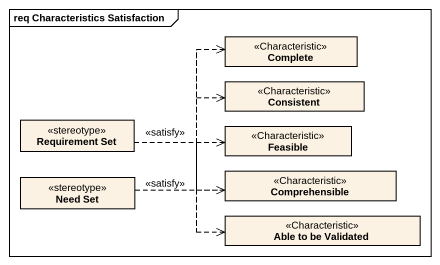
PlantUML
@startuml
mainframe req Characteristics Satisfaction
hide circle
hide empty members
class Complete <<Characteristic>>
class Consistent <<Characteristic>>
class "Requirement Set" as Requirement_Set <<stereotype>>
class Feasible <<Characteristic>>
class "Need Set" as Need_Set <<stereotype>>
class Comprehensible <<Characteristic>>
class "Able to be Validated" as Able_to_be_Validated <<Characteristic>>
Requirement_Set .right.> Complete
Requirement_Set .right.> Consistent
Requirement_Set .right.> Feasible : <<satisfy>>
Requirement_Set .right.> Comprehensible
Requirement_Set .right.> Able_to_be_Validated
Need_Set .up.> Complete
Need_Set .right.> Consistent
Need_Set .right.> Feasible
Need_Set .right.> Comprehensible : <<satisfy>>
Need_Set .right.> Able_to_be_Validated
@enduml
